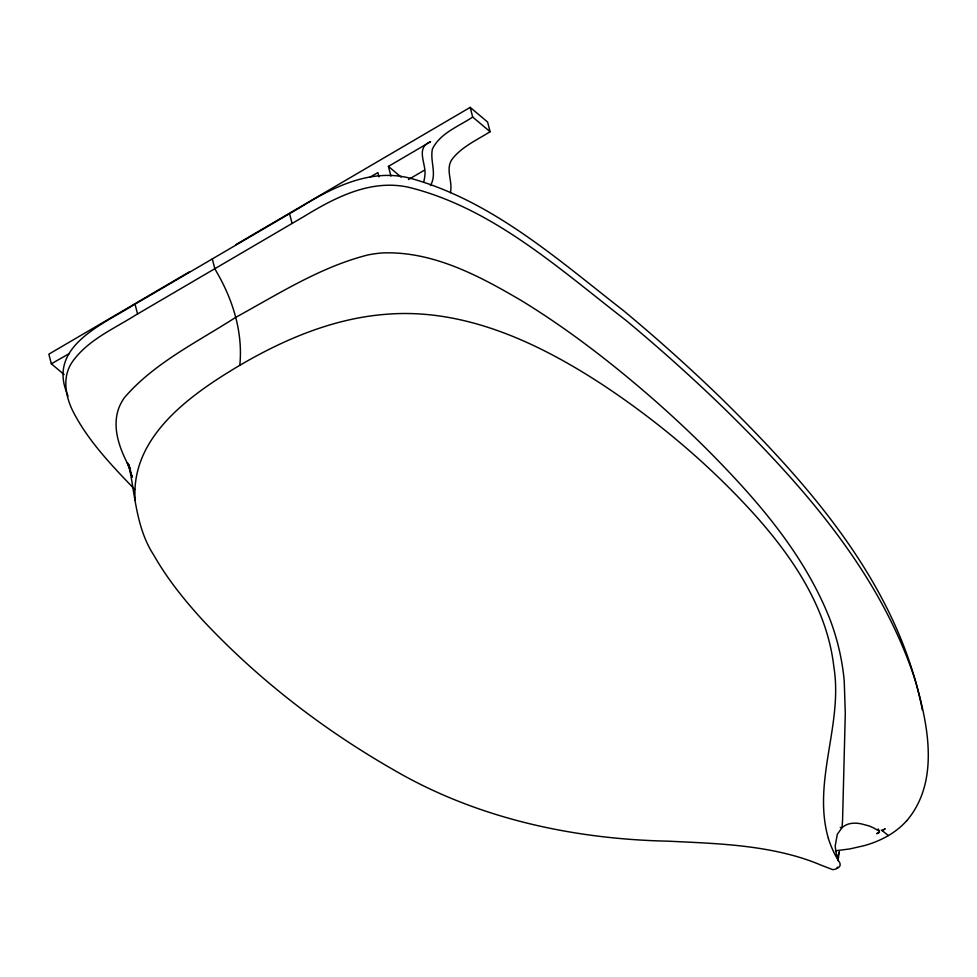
<?xml version="1.0" encoding="UTF-8"?>
<svg xmlns="http://www.w3.org/2000/svg" width="977" height="977" viewBox="0 0 977 977"><rect width="100%" height="100%" fill="white"/><g stroke="black" fill="none" stroke-linecap="round" stroke-linejoin="round"><path stroke-width="1.47" d="M130.527 469.143L127.303 462.646L132.213 477.264L128.756 464.563C135.241 495.144 136.059 528.081 153.841 555.217C167.214 578.799 184.348 600.025 202.569 620.016C257.61 678.905 322.178 728.769 392.009 768.923C475.359 818.005 572.07 839.096 668.085 841.173C711.378 843.273 755.368 844.482 797.281 856.682A244.042 154.244 -14.5 0 1 821.083 865.158L832.612 869.615A6.692 4.226 -14.5 0 0 836.324 868.834L837.497 867.149M135.168 500.236C130.32 436.182 191.846 393.816 239.805 365.313C242.406 339.593 236.629 313.593 226.017 290.193A71.174 22.605 59.6 0 0 220.008 277.969L214.83 268.724L212.29 258.942M838.046 860.652L839.231 851.846M879.312 830.938L878.128 828.96M450.348 192.725C453.108 181.82 445.304 169.974 451.692 159.801C461.339 146.843 476.8 140.163 490.1 131.7L487.608 122.052L470.193 107.385L235.823 244.653M839.17 852.188L838.95 853.153A22.52 7.157 59.6 0 1 838.413 854.46L837.545 857.891M430.454 185.557C437.256 173.991 429.782 161.034 432.432 148.968C440.261 132.994 458.689 126.448 472.685 117.045L490.1 131.7M906.705 820.802C939.947 781.661 928.138 724.787 915.119 680.016C880.106 572.925 803.387 486.058 724.213 408.508A3181.124 2010.568 -14.5 0 0 625.866 320.285C559.027 268.699 492.445 207.796 408.435 187.23C370.772 178.999 335.221 197.378 304.165 216.393L135.144 315.388C112.941 329.347 86.965 340.411 71.724 362.772C61.795 378.014 65.74 397.554 73.678 412.709C88.968 441.897 112.16 465.882 134.777 489.465M882.353 830.658L885.199 828.752L882.622 830.255M837.423 868.272L838.4 867.613A6.692 4.226 -14.5 0 0 840.159 865.195L839.964 863.192L835.982 856.426A244.042 154.244 -14.5 0 1 828.398 838.474M879.569 832.038L876.735 833.711L879.166 832.526M189.733 271.643L48.85 354.162L51.341 363.798L64.116 374.545M369.99 177.191L377.891 172.575L378.991 176.861M390.922 176.055L388.419 166.395L430.552 141.726C415.054 147.857 426.412 163.757 424.91 175.152A38.701 27.356 -49.9 0 1 423.7 181.93M408.471 179.512L424.274 170.267M51.341 363.798L69.452 353.466M239.805 365.313C284.344 339.214 333.548 318.392 385.536 314.338C464.258 307.56 539.194 343.086 603.383 385.256C657.558 421.185 707.666 463.391 751.582 511.337C791.358 555.07 827.018 606.815 833.869 666.973C843.236 724.409 811.948 781.673 828.386 838.474M835.543 850.796L850.002 848.891L864.364 845.606A67.877 42.903 -14.5 0 0 888.386 835.604A67.877 42.903 -14.5 0 0 906.619 820.778M840.281 827.507L842.04 827.653A170.303 54.101 59.6 0 1 848.744 823.977L849.782 823.709A175.396 55.713 59.6 0 1 861.555 823.941L868.406 825.748A108.679 34.525 59.6 0 1 873.633 827.959L878.14 830.487A14.118 4.482 59.6 0 0 878.824 830.865L878.909 830.89M388.419 166.395L401.193 177.155M128.793 465.968C119.548 448.59 111.671 427.462 118.864 407.934A72.359 45.736 -14.5 0 1 124.592 397.431C154.671 362.589 197.61 341.95 235.713 317.354C278.286 294.065 320.322 266.99 367.853 254.96A72.359 45.736 -14.5 0 1 383.582 252.884C433.629 251.358 479.744 276.112 521.633 300.745C566.904 328.443 609.074 360.965 649.204 395.636A2159.964 1365.162 -14.5 0 1 705.528 447.893C755.27 497.867 803.338 552.213 829.668 618.551A586.652 370.784 -14.5 0 1 844.213 680.713L845.3 713.222L842.565 820.216L842.04 827.653L837.301 834.309L835.237 845.691A37.798 12.005 59.6 0 0 835.396 847.841L835.86 851.089A128.793 40.912 59.6 0 0 836.666 855.437L837.02 857.134A3.31 1.05 59.6 0 0 837.118 857.501L837.204 857.745M67.169 393.743L68.048 396.076M66.729 392.571C48.471 346.566 102.133 324.645 132.616 305.606L301.624 206.611C334.012 186.473 371.895 167.934 411.036 178.449C492.542 201.14 557.904 259.577 623.326 310.503A3181.124 2010.568 -14.5 0 1 721.673 398.726C809.005 484.665 896.117 583.122 921.653 706.408M470.193 107.385L472.685 117.045M289.558 213.694L292.086 223.477M135.034 304.189L137.562 313.971M921.873 707.641L922.312 710.084M881.291 830.096A108.3 34.403 59.6 0 1 888.349 835.579"/></g></svg>
